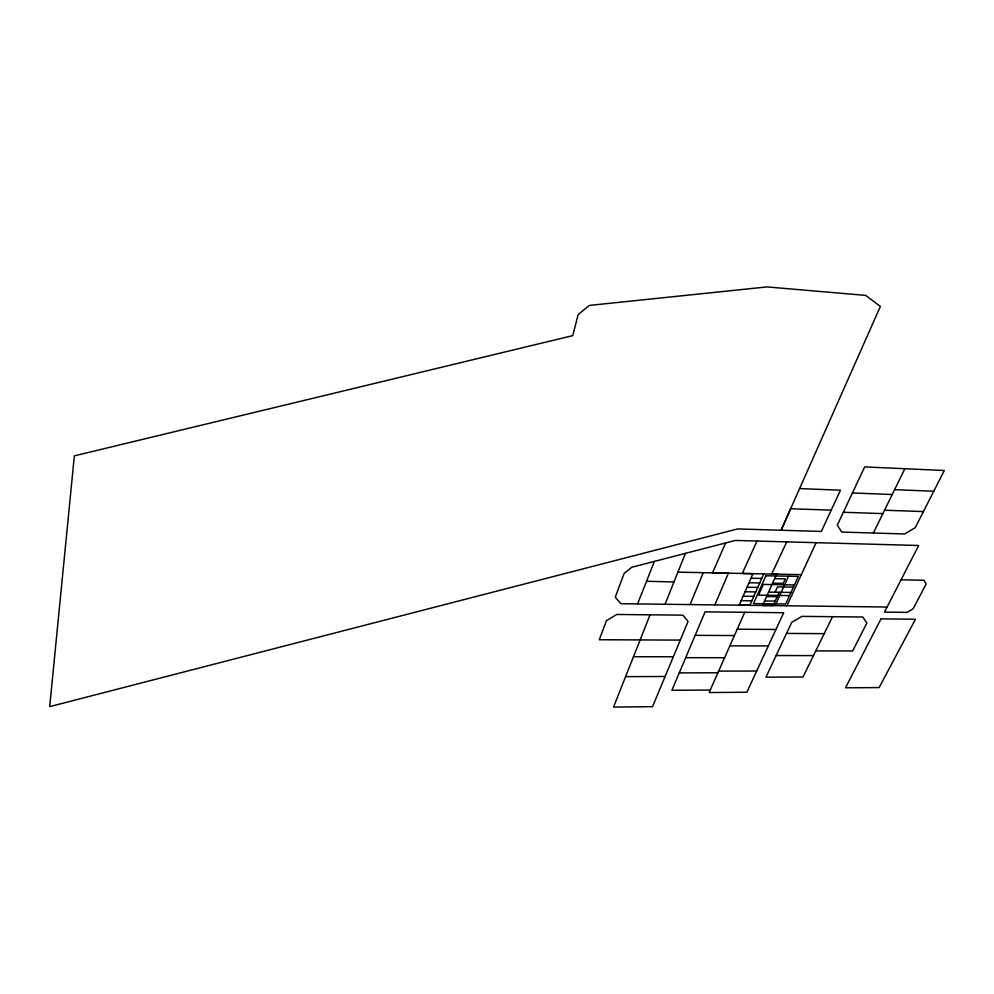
<?xml version="1.0" encoding="UTF-8"?>
<svg xmlns="http://www.w3.org/2000/svg" width="994" height="994" viewBox="0 0 994 994"><rect width="100%" height="100%" fill="white"/><g stroke="black" fill="none" stroke-linecap="round" stroke-linejoin="round"><path stroke-width="1.49" d="M901.061 579.813L923.911 580.247L926.184 584L913.064 608.85L907 612.379L884.461 612.13L918.692 545.495L735.287 540.45L631.737 567.263L624.182 573.339L615.261 597.145L620.84 603.693L637.576 603.905L654.4 561.399M650.064 614.814L613.547 707.082L652.536 706.659L688.059 621.461L682.94 615.162L616.74 614.466L606.415 620.741L599.283 639.738L680.281 640.111M637.576 603.905L665.048 604.265L685.425 553.36M690.097 604.576L703.267 572.681M714.872 604.886L728.403 573.178L677.883 572.171M725.632 542.948L712.512 572.855L752.98 573.675L739.151 605.184M744.73 612.292L717.916 672.776L679.262 672.888M763.802 573.886L749.824 605.321L739.201 605.073M776.687 574.147L762.547 605.483L773.158 605.508L779.197 592.275M757.006 541.047L742.307 573.463L801.326 574.644L816.136 542.637M775.109 592.213L777.532 586.87L793.411 587.131M775.929 603.892L788.59 576.209M786.937 605.793L801.326 574.644M786.776 541.842L771.704 574.047L777.296 574.159M815.801 650.884L852.653 650.958L866.855 623.052L862.78 617.013L801.86 616.379L791.696 622.393L765.952 677.175L803.003 677.013L832.512 616.702M873.391 533.02L904.851 468.721L944.3 470.522L915.263 527.652L904.639 533.964L841.732 532.063L837.283 525.192L864.681 466.907L904.851 468.721M710.25 690.047L671.894 690.296L705.094 611.857L783.707 612.726L746.854 692.246L709.144 692.545L718.65 671.124L756.695 671.025M625.586 676.641L665.123 676.492M685.698 657.693L724.601 657.717M776.128 655.543L813.49 655.593M633.464 656.736L673.336 656.773M729.844 645.851L768.3 645.963M695.154 635.34L734.404 635.564M737.213 629.214L775.941 629.475M786.515 633.414L824.225 633.65M741.151 600.649L751.837 600.798M764.585 600.972L775.158 601.109M665.048 604.265L887.083 607.036M789.497 595.617L758.534 595.145L763.33 584.422L794.417 584.969M743.102 596.201L753.812 596.363M766.585 596.549L777.171 596.698M747.028 587.255L757.776 587.442M745.065 591.741L755.788 591.915M768.586 592.113L790.951 592.461M751.004 578.222L761.777 578.433M774.649 578.67L785.31 578.868L783.272 583.354L772.624 583.167M749.016 582.757L759.776 582.944M646.522 581.254L673.957 581.975M843.347 512.27L882.883 513.612M884.548 510.22L923.426 511.575M831.195 510.158L790.652 508.742L781.122 530.237L880.386 306.425L865.662 295.392L766.958 286.918L589.343 305.419L578.16 314.564L572.743 335.624L74.339 455.848L49.7 706.635L737.598 528.945L821.342 531.43L840.439 490.216L799.586 488.588M894.6 489.669L933.764 491.247M852.43 492.962L892.227 494.527M765.902 575.774L753.477 603.594L785.608 604.017L798.381 576.396L765.902 575.774M880.995 618.877L845.534 687.786L879.106 687.575L915.474 619.212L880.995 618.877"/></g></svg>
